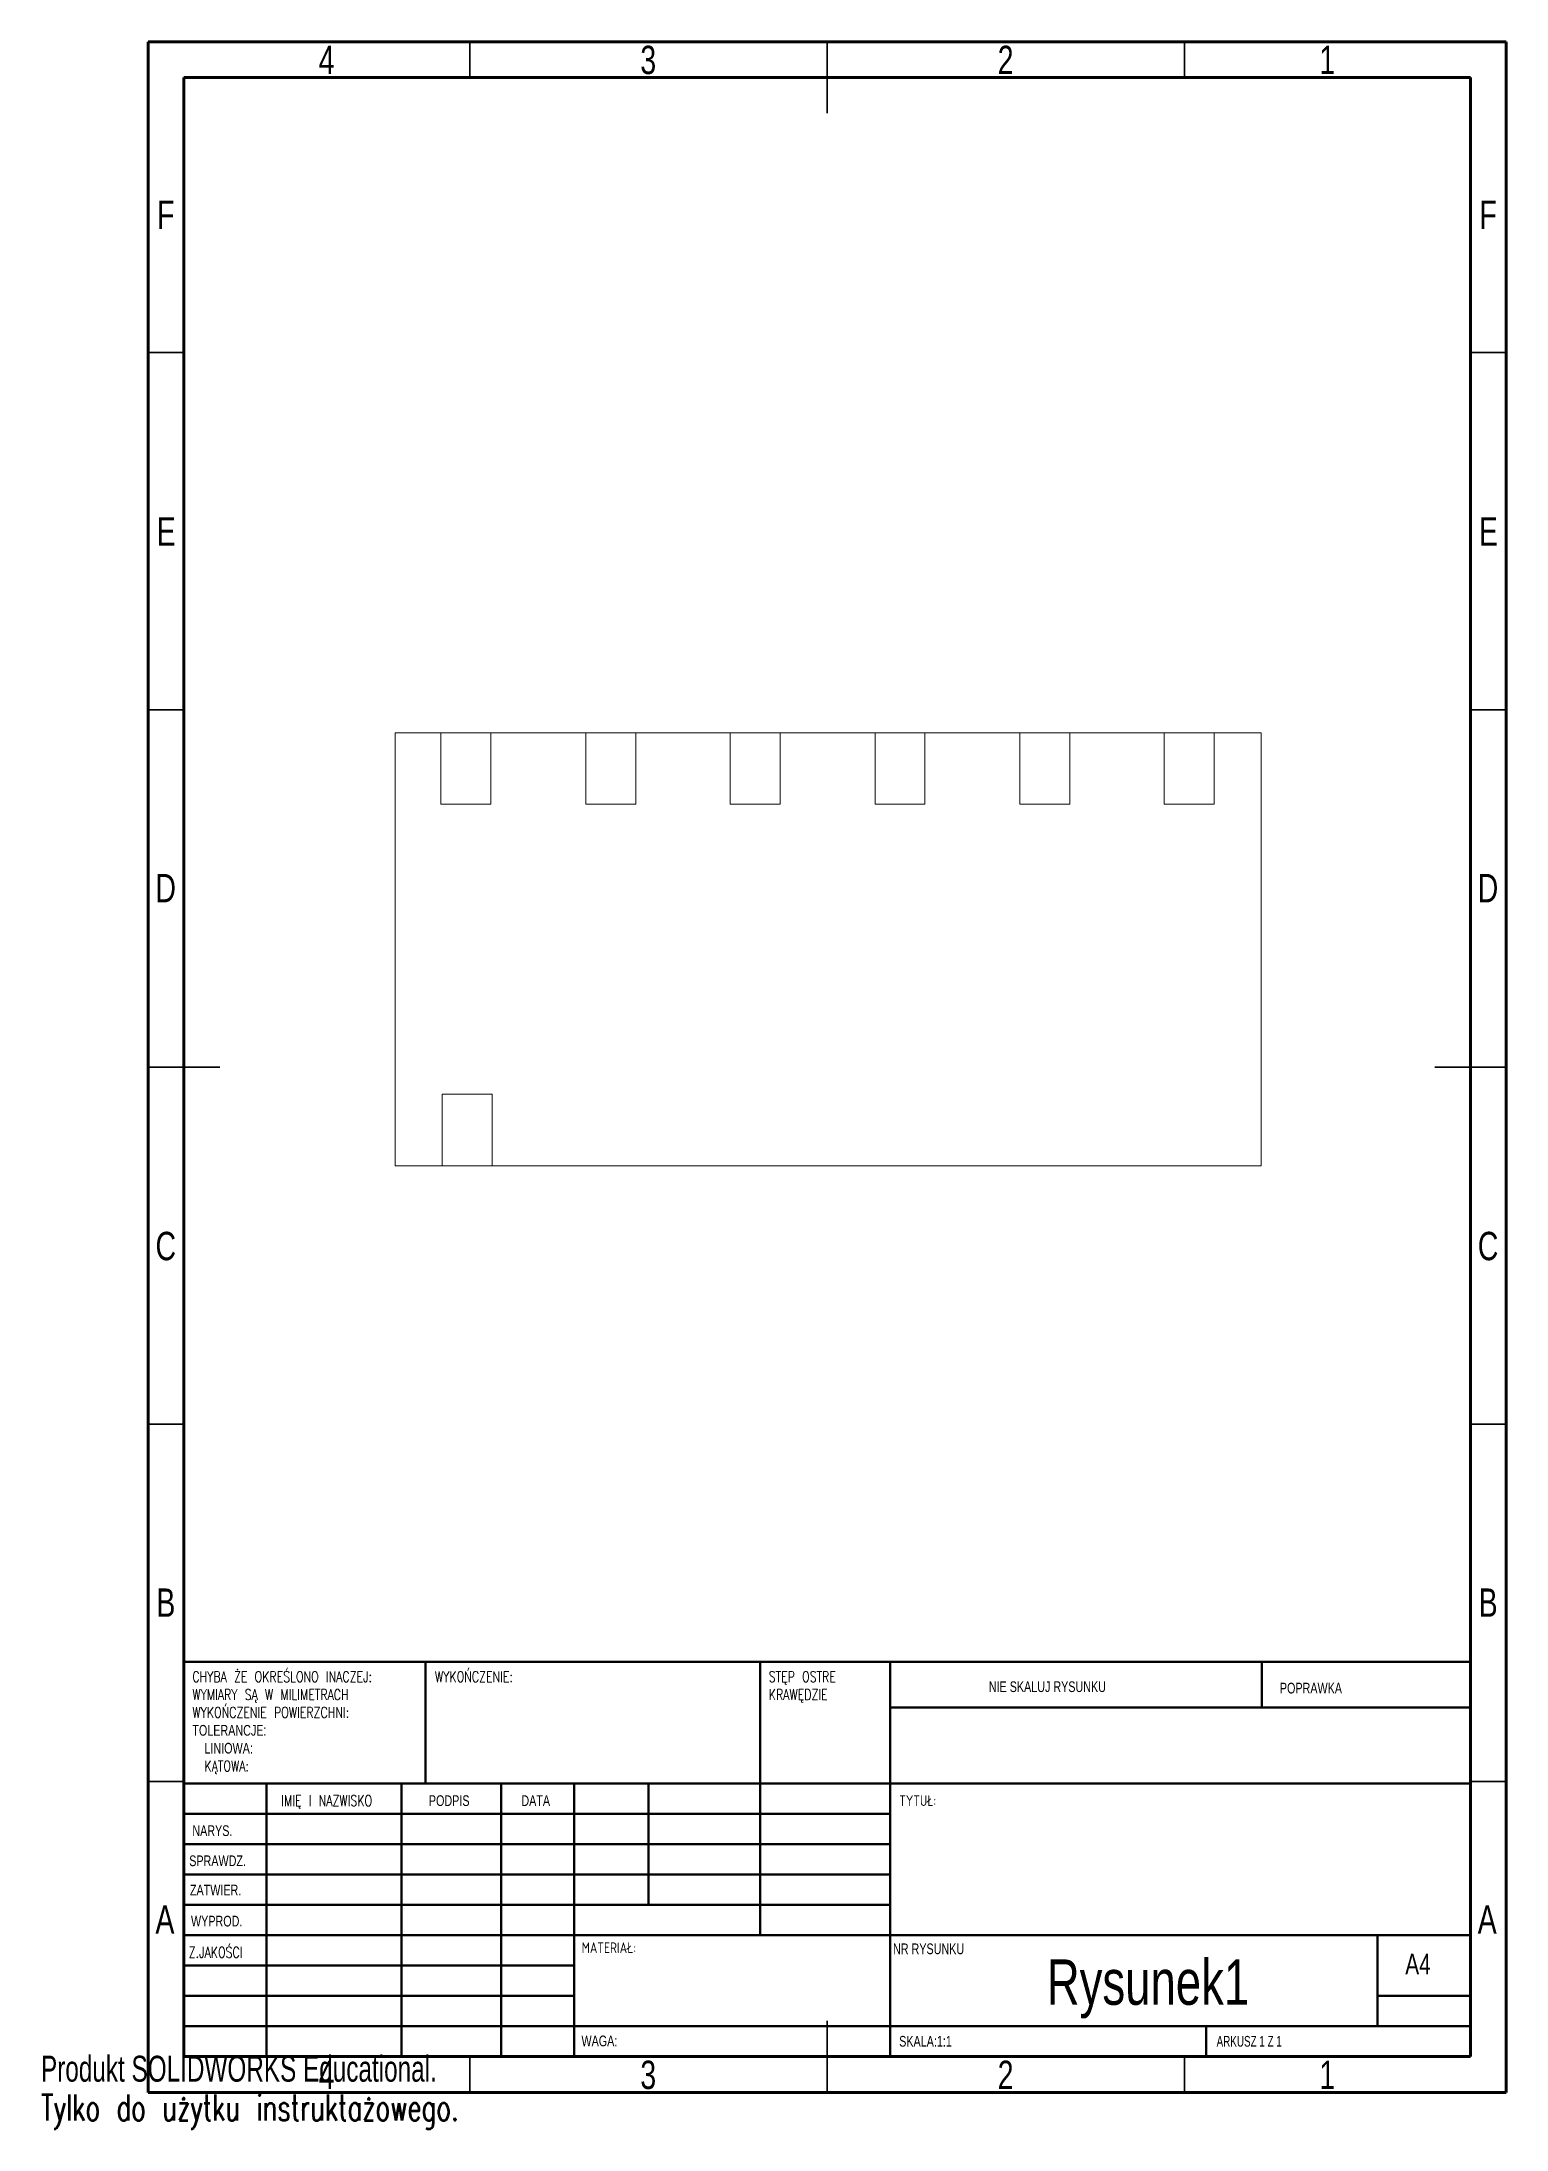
# Model space of a CAD drawing. Header units: millimetres. Extents: x 0 to 205, y 0 to 292.
import ezdxf

# ---------------------------------------------------------------- set-up
doc = ezdxf.new("R2010")
doc.units = ezdxf.units.MM
doc.styles.add('SLDTEXTSTYLE0', font='TXT', dxfattribs={"width": 0.75})
doc.styles.add('SLDTEXTSTYLE1', font='TXT', dxfattribs={"width": 0.75, "bigfont": 'bigfont'})
doc.styles.add('SLDTEXTSTYLE2', font='TXT', dxfattribs={"width": 0.6875})
doc.styles.add('SLDTEXTSTYLE3', font='TXT', dxfattribs={"width": 0.7})
doc.styles.add('SLDTEXTSTYLE4', font='TXT', dxfattribs={"width": 0.7, "bigfont": 'bigfont'})

# ---------------------------------------------------------------- blocks, each defined once
blk = doc.blocks.new('SW_NOTE_0')
at = {"color": 0, "linetype": 'Continuous', "lineweight": 0, "char_height": 1.5, "attachment_point": 1}
for s, insert, style in [('CHYBA ŻE OKREŚLONO INACZEJ:', (0, 1.93), 'SLDTEXTSTYLE1'), ('WYMIARY SĄ W MILIMETRACH', (0, -0.57), 'SLDTEXTSTYLE1'), ('WYKOŃCZENIE POWIERZCHNI:', (0, -3.07), 'SLDTEXTSTYLE1'), ('TOLERANCJE:', (0, -5.57), 'SLDTEXTSTYLE0'), ('LINIOWA:', (1.69, -8.07), 'SLDTEXTSTYLE0'), ('KĄTOWA:', (1.69, -10.57), 'SLDTEXTSTYLE1')]:
    blk.add_mtext(s, dxfattribs=dict(at, insert=insert, style=style))
blk = doc.blocks.new('SW_NOTE_0_1')
at = {"color": 0, "linetype": 'Continuous', "lineweight": 0, "char_height": 1.5, "attachment_point": 1, "style": 'SLDTEXTSTYLE1'}
for s, insert in [('STĘP OSTRE', (0, 1.93)), ('KRAWĘDZIE', (0, -0.57))]:
    blk.add_mtext(s, dxfattribs=dict(at, insert=insert))

msp = doc.modelspace()

# ---------------------------------------------------------------- linework, layer by layer
at = {"color": 7, "linetype": 'Continuous', "lineweight": 70}
for p, q in [((15, 5), (15, 292)), ((15, 292), (205, 292)), ((205, 292), (205, 5)), ((20, 10), (20, 287)), ((20, 287), (200, 287)), ((200, 287), (200, 10)), ((200, 10), (20, 10)), ((205, 5), (15, 5))]:
    msp.add_line(p, q, dxfattribs=at)
at = {"color": 7, "linetype": 'Continuous', "lineweight": 35}
for p, q in [((60, 287), (60, 292)), ((110, 292), (110, 282)), ((110, 287), (110, 292)), ((160, 287), (160, 292)), ((20, 248.5), (15, 248.5)), ((200, 248.5), (205, 248.5)), ((20, 198.5), (15, 198.5)), ((200, 198.5), (205, 198.5)), ((15, 148.5), (25, 148.5)), ((20, 148.5), (15, 148.5)), ((205, 148.5), (195, 148.5)), ((200, 148.5), (205, 148.5)), ((20, 98.5), (15, 98.5)), ((200, 98.5), (205, 98.5)), ((20, 48.5), (15, 48.5)), ((200, 48.5), (205, 48.5)), ((110, 5), (110, 15)), ((60, 10), (60, 5)), ((110, 10), (110, 5)), ((160, 10), (160, 5))]:
    msp.add_line(p, q, dxfattribs=at)
at = {"color": 7, "linetype": 'Continuous', "lineweight": 18}
for p, q in [((170.73, 195.29), (49.53, 195.29)), ((49.53, 195.29), (49.53, 134.69)), ((62.93, 195.29), (55.93, 195.29)), ((55.93, 195.29), (55.93, 185.29)), ((62.93, 195.29), (62.93, 185.29)), ((83.23, 195.29), (76.23, 195.29)), ((76.23, 195.29), (76.23, 185.29)), ((83.23, 195.29), (83.23, 185.29)), ((103.43, 195.29), (96.43, 195.29)), ((96.43, 195.29), (96.43, 185.29)), ((103.43, 195.29), (103.43, 185.29)), ((123.68, 195.29), (116.73, 195.29)), ((116.73, 195.29), (116.73, 185.29)), ((123.68, 195.29), (123.68, 185.29)), ((143.93, 195.29), (136.93, 195.29)), ((136.93, 195.29), (136.93, 185.29)), ((143.93, 195.29), (143.93, 185.29)), ((164.13, 195.29), (157.13, 195.29)), ((157.13, 195.29), (157.13, 185.29)), ((164.13, 195.29), (164.13, 185.29)), ((170.73, 195.29), (170.73, 134.69)), ((62.93, 185.29), (55.93, 185.29)), ((83.23, 185.29), (76.23, 185.29)), ((103.43, 185.29), (96.43, 185.29)), ((123.68, 185.29), (116.73, 185.29)), ((143.93, 185.29), (136.93, 185.29)), ((164.13, 185.29), (157.13, 185.29)), ((56.13, 134.69), (56.13, 144.69)), ((56.13, 144.69), (63.13, 144.69)), ((63.13, 134.69), (63.13, 144.69)), ((170.73, 134.69), (49.53, 134.69)), ((56.13, 134.69), (63.13, 134.69))]:
    msp.add_line(p, q, dxfattribs=at)
at = {"color": 7, "linetype": 'Continuous', "lineweight": 50}
for p, q in [((20, 65.25), (200, 65.25)), ((20, 65.25), (20, 10)), ((53.8, 48.25), (53.8, 65.25)), ((100.6, 65.25), (100.6, 27)), ((118.8, 65.25), (118.8, 10)), ((170.8, 58.88), (170.8, 65.25)), ((200, 58.88), (118.8, 58.88)), ((200, 48.25), (20, 48.25)), ((31.56, 48.25), (31.56, 10)), ((50.44, 48.25), (50.44, 10)), ((64.4, 48.25), (64.4, 10)), ((74.6, 10), (74.6, 48.25)), ((85, 31.25), (85, 48.25)), ((118.8, 44), (20, 44)), ((118.8, 39.75), (20, 39.75)), ((118.8, 35.5), (20, 35.5)), ((118.8, 31.25), (20, 31.25)), ((74.6, 27), (20, 27)), ((74.6, 27), (200, 27)), ((187, 14.25), (187, 27)), ((74.6, 22.75), (20, 22.75)), ((74.6, 18.5), (20, 18.5)), ((200, 18.5), (187, 18.5)), ((20, 14.25), (200, 14.25)), ((163, 10), (163, 14.25))]:
    msp.add_line(p, q, dxfattribs=at)

# ---------------------------------------------------------------- block references
at = {"color": 7, "linetype": 'Continuous', "lineweight": 0}
for name, p in [('SW_NOTE_0', (21.18, 61.99)), ('SW_NOTE_0_1', (101.82, 61.99))]:
    msp.add_blockref(name, p, dxfattribs=at)

# ---------------------------------------------------------------- texts
for s, insert, char_height, attachment_point, style in [('4', (39.96, 291.44), 3.97, 2, 'SLDTEXTSTYLE0'), ('3', (84.96, 291.44), 3.97, 2, 'SLDTEXTSTYLE0'), ('2', (134.96, 291.44), 3.97, 2, 'SLDTEXTSTYLE0'), ('1', (179.96, 291.44), 3.97, 2, 'SLDTEXTSTYLE0'), ('F', (17.46, 269.78), 3.97, 2, 'SLDTEXTSTYLE0'), ('F', (202.46, 269.78), 3.97, 2, 'SLDTEXTSTYLE0'), ('E', (17.51, 225.44), 3.97, 2, 'SLDTEXTSTYLE0'), ('E', (202.51, 225.44), 3.97, 2, 'SLDTEXTSTYLE0'), ('D', (17.45, 175.53), 3.97, 2, 'SLDTEXTSTYLE0'), ('D', (202.45, 175.53), 3.97, 2, 'SLDTEXTSTYLE0'), ('C', (17.46, 125.44), 3.97, 2, 'SLDTEXTSTYLE0'), ('C', (202.46, 125.44), 3.97, 2, 'SLDTEXTSTYLE0'), ('B', (17.47, 75.53), 3.97, 2, 'SLDTEXTSTYLE0'), ('B', (202.47, 75.53), 3.97, 2, 'SLDTEXTSTYLE0'), ('WYKOŃCZENIE:', (55.12, 63.92), 1.5, 1, 'SLDTEXTSTYLE1'), ('NIE SKALUJ RYSUNKU', (132.61, 62.53), 1.5, 1, 'SLDTEXTSTYLE0'), ('POPRAWKA', (173.33, 62.33), 1.5, 1, 'SLDTEXTSTYLE0'), ('IMIĘ I NAZWISKO', (33.62, 46.58), 1.5, 1, 'SLDTEXTSTYLE1'), ('PODPIS', (54.27, 46.58), 1.5, 1, 'SLDTEXTSTYLE0'), ('DATA', (67.21, 46.58), 1.5, 1, 'SLDTEXTSTYLE0'), ('TYTUŁ:', (120.08, 46.58), 1.5, 1, 'SLDTEXTSTYLE1'), ('NARYS.', (21.18, 42.38), 1.5, 1, 'SLDTEXTSTYLE0'), ('SPRAWDZ.', (20.74, 38.16), 1.5, 1, 'SLDTEXTSTYLE0'), ('ZATWIER.', (20.84, 34.07), 1.5, 1, 'SLDTEXTSTYLE0'), ('A', (17.34, 31.19), 3.97, 2, 'SLDTEXTSTYLE0'), ('WYPROD.', (20.99, 29.72), 1.5, 1, 'SLDTEXTSTYLE0'), ('A', (202.34, 31.19), 3.97, 2, 'SLDTEXTSTYLE0'), ('Z.JAKOŚCI', (20.67, 25.35), 1.5, 1, 'SLDTEXTSTYLE1'), ('MATERIAŁ:', (75.65, 25.99), 1.5, 1, 'SLDTEXTSTYLE1'), ('NR RYSUNKU', (119.21, 25.84), 1.5, 1, 'SLDTEXTSTYLE0'), ('Rysunek1', (154.88, 23.61), 6.35, 2, 'SLDTEXTSTYLE0'), ('A4', (190.87, 24.41), 2.91, 1, 'SLDTEXTSTYLE0'), ('WAGA:', (75.62, 12.95), 1.499, 1, 'SLDTEXTSTYLE0'), ('SKALA:1:1', (120.07, 12.9), 1.5, 1, 'SLDTEXTSTYLE0'), ('ARKUSZ 1 Z 1', (164.48, 12.9), 1.5, 1, 'SLDTEXTSTYLE2'), ('4', (39.96, 9.44), 3.97, 2, 'SLDTEXTSTYLE0'), ('3', (84.96, 9.44), 3.97, 2, 'SLDTEXTSTYLE0'), ('2', (134.96, 9.44), 3.97, 2, 'SLDTEXTSTYLE0'), ('1', (179.96, 9.44), 3.97, 2, 'SLDTEXTSTYLE0')]:
    msp.add_mtext(s, dxfattribs=dict(at, insert=insert, char_height=char_height, attachment_point=attachment_point, style=style))
at = {"color": 7, "linetype": 'Continuous', "char_height": 3.633, "attachment_point": 1}
for s, insert, style in [('Produkt SOLIDWORKS Educational.', (0, 10.13), 'SLDTEXTSTYLE3'), ('Tylko do użytku instruktażowego.', (0, 4.68), 'SLDTEXTSTYLE4')]:
    msp.add_mtext(s, dxfattribs=dict(at, insert=insert, style=style))

doc.saveas('drawing.dxf')
